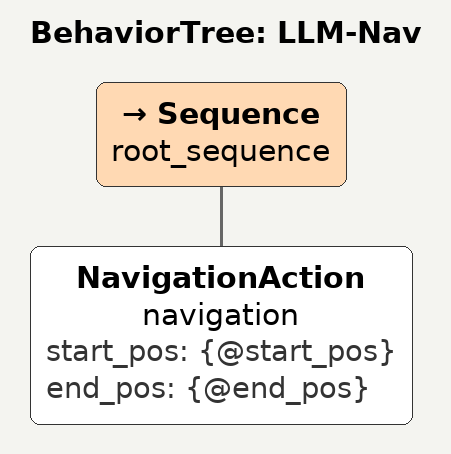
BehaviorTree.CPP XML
<root BTCPP_format="4">
  <BehaviorTree ID="LLM-Nav">
    <Sequence name="root_sequence">
      <NavigationAction name="navigation" start_pos="{@start_pos}" end_pos="{@end_pos}"/>
    </Sequence>
  </BehaviorTree>
</root>
